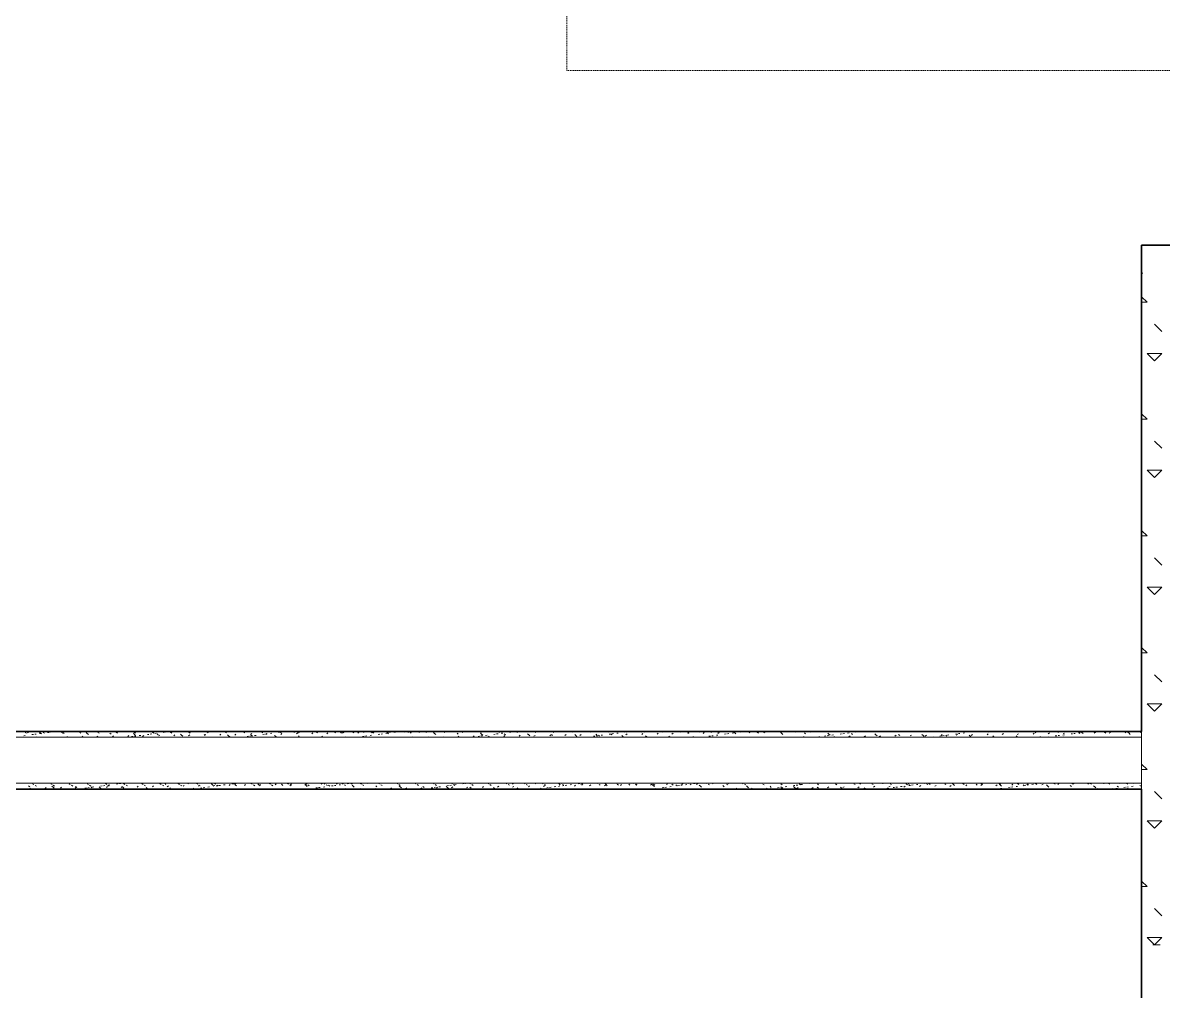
# Model space of a CAD drawing. Header units: millimetres. Extents: x -4948 to 42228, y -4856 to 69378.
# Drawn here: x 33401 to 35881, y 29490 to 31596 of the extents above; entities that cross this region are included whole.
import ezdxf

# ---------------------------------------------------------------- set-up
doc = ezdxf.new("R2010")
doc.units = ezdxf.units.MM
doc.linetypes.add('Штрих 2_4 х 1_5 мм', pattern=[3.9, 2.4, -1.5])
for name, color, linetype, lineweight in [('A-WALL', 113, 'Continuous', 13), ('A-WALL-PATT', 111, 'Continuous', 13), ('I-WALL', 2, 'Continuous', 13), ('S-STRS-MBND', 31, 'Continuous', 9)]:
    doc.layers.add(name, color=color, linetype=linetype, lineweight=lineweight)

# ---------------------------------------------------------------- blocks, each defined once
blk = doc.blocks.new('27ELB-RD-AR-0000-BIM_rvt-1-1 этаж отм_ _0_000 лотки')
at = {"layer": 'A-WALL', "color": 252, "lineweight": 9}
for p, q in [((35833.9, 30042.4), (35833.9, 30054.9)), ((28521.4, 30042.4), (35833.9, 30042.4)), ((35833.9, 29942.4), (35833.9, 30042.4)), ((28521.4, 29942.4), (35833.9, 29942.4)), ((35833.9, 29929.9), (35833.9, 29942.4))]:
    blk.add_line(p, q, dxfattribs=at)
at = {"layer": 'A-WALL-PATT', "color": 252, "linetype": 'Continuous', "lineweight": 9}
for p, q in [((35833.9, 31051.5), (35836.2, 31051.5)), ((35845.7, 30988), (35833.9, 30999.8)), ((35833.9, 30988), (35845.8, 30988)), ((35877.4, 30924.6), (35861.5, 30940.4)), ((35861.5, 30861.1), (35845.6, 30876.9)), ((35845.8, 30876.9), (35877.5, 30876.9)), ((35861.7, 30861.1), (35877.6, 30877)), ((35845.7, 30734), (35833.9, 30745.8)), ((35833.9, 30734), (35845.8, 30734)), ((35877.4, 30670.6), (35861.5, 30686.4)), ((35861.5, 30607.1), (35845.6, 30622.9)), ((35845.8, 30622.9), (35877.5, 30622.9)), ((35861.7, 30607.1), (35877.6, 30623)), ((35845.7, 30480), (35833.9, 30491.8)), ((35833.9, 30480), (35845.8, 30480)), ((35877.4, 30416.6), (35861.5, 30432.4)), ((35861.5, 30353.1), (35845.6, 30368.9)), ((35845.8, 30368.9), (35877.5, 30368.9)), ((35861.7, 30353.1), (35877.6, 30369)), ((35845.7, 30226), (35833.9, 30237.8)), ((35833.9, 30226), (35845.8, 30226)), ((35877.4, 30162.6), (35861.5, 30178.4)), ((35861.5, 30099.1), (35845.6, 30114.9)), ((35845.8, 30114.9), (35877.5, 30114.9)), ((35861.7, 30099.1), (35877.6, 30115)), ((33406.4, 30052.8), (33409.2, 30051)), ((33411.5, 30052.4), (33414.2, 30054.5)), ((33427.4, 30049), (33430.7, 30049.4)), ((33437, 30054.1), (33439.3, 30052)), ((33437.7, 30050.4), (33441, 30050.8)), ((33439.3, 30052), (33439.3, 30052)), ((33439.3, 30052), (33441.8, 30049.7)), ((33445.8, 30053.7), (33447.4, 30054.9)), ((33446, 30052.9), (33448.8, 30051.1)), ((33455.4, 30052.7), (33458.7, 30053.1)), ((33461.5, 30053.5), (33464.9, 30053.9)), ((33471.9, 30054.9), (33472.5, 30054.9)), ((33479, 30054.1), (33480.1, 30054.9)), ((33485.5, 30053), (33488.3, 30051.2)), ((33488.6, 30053), (33491, 30050.7)), ((33511.5, 30054), (33512.8, 30054.9)), ((33525.1, 30053), (33527.9, 30051.2)), ((33539.4, 30052.5), (33541.7, 30050.4)), ((33541.7, 30050.4), (33541.7, 30050.4)), ((33541.7, 30050.4), (33544.2, 30048.1)), ((33564.6, 30053.1), (33567.4, 30051.3)), ((33591, 30051.4), (33593.4, 30049.2)), ((33604.2, 30053.2), (33607, 30051.4)), ((33641.8, 30051), (33644.1, 30048.8)), ((33643.7, 30053.3), (33646.5, 30051.5)), ((33644.1, 30048.8), (33644.1, 30048.8)), ((33644.1, 30048.8), (33646.6, 30046.6)), ((33672.2, 30048.4), (33675.5, 30048.8)), ((33678.4, 30049.2), (33681.7, 30049.6)), ((33683.3, 30053.3), (33686.1, 30051.5)), ((33688.7, 30050.5), (33692, 30051)), ((33693.3, 30049.9), (33695.8, 30047.6)), ((33706.4, 30052.9), (33709.7, 30053.3)), ((33712.5, 30053.7), (33715.9, 30054.1)), ((33722.8, 30053.4), (33725.6, 30051.6)), ((33744.2, 30049.4), (33746.5, 30047.3)), ((33762.4, 30053.5), (33765.2, 30051.7)), ((33796.3, 30046.7), (33799, 30048.8)), ((33801.9, 30053.6), (33804.7, 30051.8)), ((33829.6, 30047.1), (33832.2, 30049.2)), ((33841.5, 30053.6), (33844.3, 30051.8)), ((33862.1, 30047), (33864.7, 30049)), ((33881, 30053.7), (33883.8, 30051.9)), ((33889.2, 30054.9), (33889.5, 30054.6)), ((33896.4, 30048.2), (33899, 30050.3)), ((33920.6, 30053.8), (33923.4, 30052)), ((33923.2, 30048.5), (33926.6, 30049)), ((33929.4, 30049.3), (33932.7, 30049.8)), ((33929.6, 30048.6), (33932.3, 30050.7)), ((33939.7, 30050.7), (33943, 30051.1)), ((33957.4, 30053), (33960.7, 30053.5)), ((33960.1, 30053.8), (33962.9, 30052)), ((33962.1, 30048.5), (33964.7, 30050.5)), ((33963.5, 30053.8), (33966.9, 30054.3)), ((33989.9, 30054.9), (33991.9, 30053)), ((33996.4, 30049.7), (33999.1, 30051.8)), ((33999.7, 30053.9), (34002.5, 30052.1)), ((34029.6, 30050.1), (34032.3, 30052.2)), ((34039.2, 30054), (34042, 30052.2)), ((34040.2, 30054.9), (34041.2, 30054.1)), ((34062.1, 30050), (34064.8, 30052)), ((34078.8, 30054.1), (34081.6, 30052.3)), ((34090.6, 30054.9), (34091.8, 30053.8)), ((34091.8, 30053.8), (34091.8, 30053.8)), ((34091.8, 30053.8), (34094.3, 30051.5)), ((34096.4, 30051.2), (34099.1, 30053.3)), ((34118.3, 30054.1), (34121.1, 30052.3)), ((34129.7, 30051.7), (34132.3, 30053.7)), ((34141.1, 30054.8), (34143.5, 30052.5)), ((34157.9, 30054.2), (34160.7, 30052.4)), ((34162.2, 30051.5), (34164.8, 30053.5)), ((34174.2, 30048.7), (34177.6, 30049.1)), ((34180.4, 30049.5), (34183.7, 30049.9)), ((34190.7, 30050.8), (34194, 30051.3)), ((34191.9, 30054.3), (34194.2, 30052.2)), ((34194.2, 30052.2), (34194.2, 30052.2)), ((34194.2, 30052.2), (34196.7, 30049.9)), ((34196.5, 30052.7), (34199.1, 30054.8)), ((34197.4, 30054.3), (34200.2, 30052.5)), ((34208.4, 30053.2), (34211.8, 30053.6)), ((34214.6, 30054), (34217.9, 30054.4)), ((34229.7, 30053.2), (34232, 30054.9)), ((34237, 30054.4), (34239.8, 30052.5)), ((34243.5, 30053.2), (34245.9, 30051)), ((34262.2, 30053), (34264.7, 30054.9)), ((34276.5, 30054.4), (34279.3, 30052.6)), ((34294.3, 30052.8), (34296.6, 30050.6)), ((34296.5, 30054.2), (34297.4, 30054.9)), ((34296.6, 30050.6), (34296.6, 30050.6)), ((34296.6, 30050.6), (34299.1, 30048.4)), ((34316.1, 30054.5), (34318.9, 30052.7)), ((34329.7, 30054.7), (34330.1, 30054.9)), ((34345.8, 30051.7), (34348.3, 30049.4)), ((34355.6, 30054.6), (34358.4, 30052.8)), ((34362.2, 30054.5), (34362.8, 30054.9)), ((34395.2, 30054.6), (34398, 30052.8)), ((34396.7, 30051.2), (34399, 30049.1)), ((34399, 30049.1), (34399, 30049.1)), ((34399, 30049.1), (34401.5, 30046.8)), ((34425.3, 30048.8), (34428.6, 30049.3)), ((34431.4, 30049.7), (34434.7, 30050.1)), ((34434.7, 30054.7), (34437.5, 30052.9)), ((34441.7, 30051), (34445, 30051.4)), ((34448.2, 30050.1), (34450.7, 30047.8)), ((34459.4, 30053.3), (34462.8, 30053.8)), ((34465.6, 30054.2), (34468.9, 30054.6)), ((34474.3, 30054.8), (34477.1, 30053)), ((34499, 30049.7), (34501.4, 30047.5)), ((34513.8, 30054.9), (34516.6, 30053.1)), ((34553.4, 30054.9), (34556.2, 30053.1)), ((34593, 30054.9), (34595.7, 30053.2)), ((34632.7, 30054.9), (34635.3, 30053.3)), ((34644.3, 30054.9), (34644.4, 30054.8)), ((34647, 30047.3), (34649.7, 30049.3)), ((34672.3, 30054.9), (34674.8, 30053.3)), ((34676.3, 30049), (34679.6, 30049.4)), ((34680.3, 30047.7), (34682.9, 30049.7)), ((34682.4, 30049.8), (34685.7, 30050.3)), ((34692.7, 30051.2), (34696, 30051.6)), ((34710.5, 30053.5), (34713.8, 30053.9)), ((34712, 30054.9), (34714.4, 30053.4)), ((34712.7, 30047.5), (34715.4, 30049.6)), ((34716.6, 30054.3), (34719.9, 30054.8)), ((34745, 30054.9), (34746.8, 30053.3)), ((34747, 30048.8), (34749.7, 30050.8)), ((34751.7, 30054.9), (34753.9, 30053.5)), ((34780.3, 30049.2), (34782.9, 30051.2)), ((34791.3, 30054.9), (34793.5, 30053.6)), ((34795.3, 30054.9), (34796, 30054.3)), ((34812.8, 30049), (34815.4, 30051.1)), ((34831, 30054.9), (34833, 30053.6)), ((34845.7, 30054.9), (34846.7, 30054)), ((34846.7, 30054), (34846.7, 30054)), ((34846.7, 30054), (34849.2, 30051.7)), ((34847.1, 30050.3), (34849.7, 30052.3)), ((34870.7, 30054.9), (34872.6, 30053.7)), ((34880.3, 30050.7), (34883, 30052.7)), ((34896, 30054.9), (34898.4, 30052.7)), ((34910.3, 30054.9), (34912.1, 30053.8)), ((34912.8, 30050.5), (34915.5, 30052.6)), ((34927.3, 30049.2), (34930.6, 30049.6)), ((34933.4, 30050), (34936.7, 30050.4)), ((34943.7, 30051.3), (34947, 30051.8)), ((34946.8, 30054.6), (34949.1, 30052.4)), ((34947.1, 30051.8), (34949.8, 30053.8)), ((34949.1, 30052.4), (34949.1, 30052.4)), ((34949.1, 30052.4), (34951.6, 30050.2)), ((34950, 30054.9), (34951.7, 30053.9)), ((34961.5, 30053.7), (34964.8, 30054.1)), ((34967.6, 30054.5), (34970.9, 30054.9)), ((34980.4, 30052.2), (34983, 30054.2)), ((34989.6, 30054.9), (34991.2, 30053.9)), ((34998.3, 30053.5), (35000.8, 30051.2)), ((35012.8, 30052.1), (35015.5, 30054.1)), ((35029.3, 30054.9), (35030.8, 30054)), ((35047.1, 30053.3), (35049.3, 30054.9)), ((35049.2, 30053), (35051.5, 30050.9)), ((35051.5, 30050.9), (35051.5, 30050.9)), ((35051.5, 30050.9), (35054, 30048.6)), ((35069, 30054.9), (35070.3, 30054.1)), ((35080.4, 30053.7), (35082, 30054.9)), ((35100.7, 30051.9), (35103.2, 30049.6)), ((35108.6, 30054.9), (35109.9, 30054.1)), ((35112.9, 30053.6), (35114.7, 30054.9)), ((35147.2, 30054.8), (35147.4, 30054.9)), ((35148.3, 30054.9), (35149.4, 30054.2)), ((35151.5, 30051.5), (35153.9, 30049.3)), ((35153.9, 30049.3), (35153.9, 30049.3)), ((35153.9, 30049.3), (35156.4, 30047.1)), ((35178.3, 30049.3), (35181.6, 30049.8)), ((35184.4, 30050.1), (35187.7, 30050.6)), ((35188, 30054.9), (35189, 30054.3)), ((35194.7, 30051.5), (35198, 30051.9)), ((35203.1, 30050.3), (35205.6, 30048.1)), ((35212.5, 30053.8), (35215.8, 30054.3)), ((35218.6, 30054.6), (35220.8, 30054.9)), ((35227.6, 30054.9), (35228.5, 30054.4)), ((35253.9, 30049.9), (35256.3, 30047.8)), ((35267.3, 30054.9), (35268.1, 30054.4)), ((35305.5, 30048.8), (35308, 30046.5)), ((35307, 30054.9), (35307.6, 30054.5)), ((35346.6, 30054.9), (35347.2, 30054.6)), ((35386.3, 30054.9), (35386.7, 30054.6)), ((35425.9, 30054.9), (35426.3, 30054.7)), ((35429.3, 30049.5), (35432.6, 30049.9)), ((35430.9, 30046.7), (35433.6, 30048.8)), ((35435.4, 30050.3), (35438.7, 30050.7)), ((35445.7, 30051.7), (35449, 30052.1)), ((35463.5, 30054), (35466.8, 30054.4)), ((35465.6, 30054.9), (35465.8, 30054.8)), ((35469.6, 30054.8), (35470.6, 30054.9)), ((35497.7, 30047.8), (35500.4, 30049.9)), ((35500.1, 30054.9), (35501.7, 30053.5)), ((35505.3, 30054.9), (35505.4, 30054.9)), ((35530.9, 30048.2), (35533.6, 30050.3)), ((35544.9, 30054.9), (35544.9, 30054.9)), ((35550.5, 30054.9), (35550.9, 30054.5)), ((35563.4, 30048.1), (35566.1, 30050.1)), ((35597.7, 30049.3), (35600.4, 30051.4)), ((35600.8, 30054.9), (35601.6, 30054.2)), ((35601.6, 30054.2), (35601.6, 30054.2)), ((35601.6, 30054.2), (35604.1, 30052)), ((35631, 30049.8), (35633.6, 30051.8)), ((35651.2, 30054.9), (35653.3, 30053)), ((35663.5, 30049.6), (35666.1, 30051.6)), ((35680.3, 30049.7), (35683.6, 30050.1)), ((35686.4, 30050.5), (35689.7, 30050.9)), ((35696.7, 30051.8), (35700, 30052.3)), ((35697.8, 30050.8), (35700.4, 30052.9)), ((35701.6, 30054.8), (35704, 30052.7)), ((35704, 30052.7), (35704, 30052.7)), ((35704, 30052.7), (35706.5, 30050.4)), ((35714.5, 30054.2), (35717.8, 30054.6)), ((35731, 30051.3), (35733.7, 30053.3)), ((35753.2, 30053.7), (35755.7, 30051.4)), ((35763.5, 30051.1), (35766.2, 30053.1)), ((35797.8, 30052.3), (35800.5, 30054.4)), ((35804, 30053.3), (35806.4, 30051.1)), ((35806.4, 30051.1), (35806.4, 30051.1)), ((35806.4, 30051.1), (35808.8, 30048.8)), ((35831, 30052.8), (35833.7, 30054.8)), ((33403.5, 30045.9), (33406.8, 30046.3)), ((33421.2, 30048.2), (33424.5, 30048.6)), ((33431.1, 30042.4), (33432.1, 30043.2)), ((33463.8, 30042.4), (33464.6, 30043)), ((33496.5, 30042.4), (33498.9, 30044.2)), ((33529.5, 30042.6), (33532.1, 30044.7)), ((33562, 30042.5), (33564.6, 30044.5)), ((33596.3, 30043.7), (33598.9, 30045.7)), ((33629.5, 30044.1), (33632.2, 30046.2)), ((33638, 30043.9), (33641.4, 30044.3)), ((33644.2, 30044.7), (33647.5, 30045.1)), ((33654.5, 30046), (33657.8, 30046.5)), ((33662, 30044), (33664.6, 30046)), ((33696.3, 30045.2), (33699, 30047.3)), ((33729.5, 30045.6), (33732.2, 30047.7)), ((33746.5, 30047.3), (33746.5, 30047.3)), ((33746.5, 30047.3), (33749, 30045)), ((33762, 30045.5), (33764.7, 30047.5)), ((33795.7, 30048.3), (33798.2, 30046)), ((33846.5, 30047.9), (33848.9, 30045.7)), ((33848.9, 30045.7), (33848.9, 30045.7)), ((33848.9, 30045.7), (33851.4, 30043.5)), ((33889, 30044), (33892.4, 30044.5)), ((33895.2, 30044.8), (33898.5, 30045.3)), ((33898.1, 30046.7), (33900.6, 30044.5)), ((33905.5, 30046.2), (33908.8, 30046.6)), ((33948.9, 30046.3), (33951.3, 30044.2)), ((33951.3, 30044.2), (33951.3, 30044.2)), ((33951.3, 30044.2), (33953.2, 30042.4)), ((34000.5, 30045.2), (34003, 30042.9)), ((34051.3, 30044.8), (34053.7, 30042.6)), ((34053.7, 30042.6), (34053.7, 30042.6)), ((34053.7, 30042.6), (34053.8, 30042.4)), ((34102.9, 30043.6), (34104.2, 30042.4)), ((34140.1, 30044.2), (34143.4, 30044.6)), ((34146.2, 30045), (34149.5, 30045.4)), ((34153.7, 30043.2), (34154.5, 30042.4)), ((34156.5, 30046.3), (34159.8, 30046.8)), ((34248.4, 30042.4), (34249.5, 30043.3)), ((34281.1, 30042.4), (34282.8, 30043.7)), ((34313.8, 30042.4), (34315.3, 30043.6)), ((34346.9, 30042.8), (34349.6, 30044.8)), ((34376.6, 30042.4), (34376.6, 30042.4)), ((34380.2, 30043.2), (34382.8, 30045.2)), ((34391.1, 30044.3), (34394.4, 30044.8)), ((34397.2, 30045.2), (34400.5, 30045.6)), ((34407.5, 30046.5), (34410.8, 30046.9)), ((34412.6, 30043), (34415.3, 30045.1)), ((34446.9, 30044.3), (34449.6, 30046.3)), ((34480.2, 30044.7), (34482.8, 30046.7)), ((34501.4, 30047.5), (34501.4, 30047.5)), ((34501.4, 30047.5), (34503.9, 30045.3)), ((34512.7, 30044.5), (34515.3, 30046.6)), ((34547, 30045.8), (34549.6, 30047.8)), ((34550.6, 30048.5), (34553.1, 30046.3)), ((34580.2, 30046.2), (34582.9, 30048.2)), ((34601.4, 30048.1), (34603.8, 30046)), ((34603.8, 30046), (34603.8, 30046)), ((34603.8, 30046), (34606.2, 30043.7)), ((34612.7, 30046), (34615.4, 30048.1)), ((34626.3, 30042.4), (34627.7, 30042.6)), ((34642.1, 30044.5), (34645.4, 30044.9)), ((34648.2, 30045.3), (34651.5, 30045.8)), ((34653, 30047), (34655.5, 30044.7)), ((34658.5, 30046.7), (34661.8, 30047.1)), ((34703.8, 30046.5), (34706.2, 30044.4)), ((34706.2, 30044.4), (34706.2, 30044.4)), ((34706.2, 30044.4), (34708.3, 30042.4)), ((34755.4, 30045.4), (34757.9, 30043.2)), ((34806.2, 30045), (34808.5, 30042.8)), ((34808.5, 30042.8), (34808.5, 30042.8)), ((34808.5, 30042.8), (34809, 30042.4)), ((34857.8, 30043.9), (34859.3, 30042.4)), ((34876.1, 30042.4), (34878.7, 30042.8)), ((34893.1, 30044.7), (34896.4, 30045.1)), ((34899.2, 30045.5), (34902.5, 30045.9)), ((34908.6, 30043.4), (34909.7, 30042.4)), ((34909.5, 30046.8), (34912.8, 30047.3)), ((35033, 30042.4), (35033.4, 30042.8)), ((35065.7, 30042.4), (35065.9, 30042.6)), ((35098.4, 30042.4), (35100.2, 30043.8)), ((35126.3, 30042.5), (35129.7, 30042.9)), ((35131.1, 30042.4), (35133.5, 30044.3)), ((35144.1, 30044.8), (35147.4, 30045.3)), ((35150.2, 30045.6), (35153.5, 30046.1)), ((35160.5, 30047), (35163.8, 30047.4)), ((35163.8, 30042.4), (35166, 30044.1)), ((35197.6, 30043.3), (35200.3, 30045.4)), ((35230.8, 30043.7), (35233.5, 30045.8)), ((35256.3, 30047.8), (35256.3, 30047.8)), ((35256.3, 30047.8), (35258.7, 30045.5)), ((35263.3, 30043.6), (35266, 30045.6)), ((35297.6, 30044.8), (35300.3, 30046.9)), ((35330.9, 30045.2), (35333.5, 30047.3)), ((35356.3, 30048.3), (35358.7, 30046.2)), ((35358.7, 30046.2), (35358.7, 30046.2)), ((35358.7, 30046.2), (35361.1, 30043.9)), ((35363.4, 30045.1), (35366, 30047.1)), ((35377.3, 30042.7), (35380.7, 30043.1)), ((35395.1, 30045), (35398.4, 30045.4)), ((35397.7, 30046.3), (35400.3, 30048.4)), ((35401.2, 30045.8), (35404.5, 30046.2)), ((35407.9, 30047.2), (35410.4, 30045)), ((35411.5, 30047.2), (35414.9, 30047.6)), ((35458.7, 30046.8), (35461, 30044.6)), ((35461, 30044.6), (35461, 30044.6)), ((35461, 30044.6), (35463.4, 30042.4)), ((35463.4, 30046.6), (35466.1, 30048.6)), ((35510.3, 30045.7), (35512.7, 30043.4)), ((35561.1, 30045.2), (35563.4, 30043.1)), ((35563.4, 30043.1), (35563.4, 30043.1)), ((35563.4, 30043.1), (35564.1, 30042.4)), ((35612.7, 30044.1), (35614.5, 30042.4)), ((35628.3, 30042.8), (35631.7, 30043.3)), ((35646.1, 30045.2), (35649.5, 30045.6)), ((35652.2, 30046), (35655.5, 30046.4)), ((35662.5, 30047.3), (35665.9, 30047.8)), ((35663.5, 30043.7), (35664.8, 30042.4)), ((35715, 30042.5), (35715.2, 30042.4)), ((35845.7, 29972), (35833.9, 29983.8)), ((35833.9, 29972), (35845.8, 29972)), ((33413.9, 29936.8), (33416.4, 29934.6)), ((33415.5, 29930.1), (33418.2, 29932.1)), ((33422.8, 29941.3), (33425.6, 29939.5)), ((33428.2, 29937.9), (33431, 29936.1)), ((33449.8, 29931.3), (33452.5, 29933.4)), ((33462.4, 29941.4), (33465.2, 29939.6)), ((33464.8, 29936.4), (33467.1, 29934.3)), ((33467.1, 29934.3), (33467.1, 29934.3)), ((33467.1, 29934.3), (33469.6, 29932)), ((33467.7, 29938), (33470.5, 29936.2)), ((33483.1, 29931.8), (33485.7, 29933.8)), ((33501.9, 29941.5), (33504.7, 29939.7)), ((33507.3, 29938), (33510.1, 29936.2)), ((33515.5, 29931.6), (33518.2, 29933.6)), ((33516.3, 29935.3), (33518.8, 29933)), ((33536.4, 29931.8), (33539.7, 29932.3)), ((33541.5, 29941.5), (33544.3, 29939.7)), ((33542.6, 29932.6), (33545.9, 29933.1)), ((33546.8, 29938.1), (33549.6, 29936.3)), ((33549.8, 29932.8), (33552.5, 29934.9)), ((33552.9, 29934), (33556.2, 29934.4)), ((33567.2, 29934.8), (33569.5, 29932.7)), ((33569.5, 29932.7), (33569.5, 29932.7)), ((33569.5, 29932.7), (33572, 29930.4)), ((33570.6, 29936.3), (33573.9, 29936.8)), ((33576.7, 29937.1), (33580.1, 29937.6)), ((33581, 29941.6), (33583.8, 29939.8)), ((33583.1, 29933.3), (33585.7, 29935.3)), ((33586.4, 29938.2), (33589.2, 29936.4)), ((33587.1, 29938.5), (33590.4, 29938.9)), ((33604.8, 29940.8), (33608.1, 29941.3)), ((33609.2, 29942.4), (33610.1, 29941.6)), ((33610.9, 29941.6), (33614.3, 29942.1)), ((33615.6, 29933.1), (33618.2, 29935.1)), ((33618.7, 29933.7), (33621.2, 29931.5)), ((33620.6, 29941.7), (33623.4, 29939.9)), ((33625.9, 29938.3), (33628.7, 29936.5)), ((33649.9, 29934.3), (33652.5, 29936.4)), ((33660.1, 29941.8), (33662.9, 29939.9)), ((33665.5, 29938.3), (33668.3, 29936.5)), ((33669.5, 29933.3), (33671.9, 29931.1)), ((33671.9, 29931.1), (33671.9, 29931.1)), ((33671.9, 29931.1), (33673.2, 29929.9)), ((33683.1, 29934.8), (33685.8, 29936.8)), ((33699.7, 29941.8), (33702.5, 29940)), ((33705, 29938.4), (33707.8, 29936.6)), ((33709.9, 29942.4), (33710.1, 29942.3)), ((33710.1, 29942.3), (33710.1, 29942.3)), ((33710.1, 29942.3), (33712.5, 29940)), ((33715.6, 29934.6), (33718.3, 29936.7)), ((33721.1, 29932.2), (33723.5, 29929.9)), ((33739.2, 29941.9), (33742, 29940.1)), ((33744.6, 29938.5), (33747.4, 29936.7)), ((33749.9, 29935.8), (33752.6, 29937.9)), ((33760.2, 29942.4), (33761.8, 29941)), ((33771.8, 29929.9), (33773, 29930.1)), ((33771.9, 29931.7), (33773.9, 29929.9)), ((33778.8, 29942), (33781.6, 29940.2)), ((33783.2, 29936.3), (33785.8, 29938.3)), ((33784.1, 29938.6), (33786.9, 29936.8)), ((33787.4, 29932), (33790.8, 29932.4)), ((33793.6, 29932.8), (33796.9, 29933.2)), ((33803.9, 29934.2), (33807.2, 29934.6)), ((33810.6, 29942.4), (33812.4, 29940.7)), ((33812.4, 29940.7), (33812.4, 29940.7)), ((33812.4, 29940.7), (33814.9, 29938.5)), ((33815.6, 29936.1), (33818.3, 29938.2)), ((33818.3, 29942), (33821.1, 29940.2)), ((33821.6, 29936.5), (33824.9, 29936.9)), ((33823.5, 29930.6), (33824.2, 29929.9)), ((33823.7, 29938.6), (33826.5, 29936.8)), ((33827.7, 29937.3), (33831.1, 29937.7)), ((33838.1, 29938.7), (33841.4, 29939.1)), ((33849.9, 29937.4), (33852.6, 29939.4)), ((33855.8, 29941), (33859.1, 29941.4)), ((33857.9, 29942.1), (33860.7, 29940.3)), ((33861.7, 29941.8), (33864.1, 29939.5)), ((33861.9, 29941.8), (33865.3, 29942.2)), ((33863.2, 29938.7), (33866, 29936.9)), ((33874.3, 29930.2), (33874.6, 29929.9)), ((33883.2, 29937.8), (33885.8, 29939.8)), ((33897.4, 29942.2), (33900.2, 29940.4)), ((33902.8, 29938.8), (33905.6, 29937)), ((33912.5, 29941.3), (33914.8, 29939.2)), ((33914.8, 29939.2), (33914.8, 29939.2)), ((33914.8, 29939.2), (33917.3, 29936.9)), ((33915.7, 29937.6), (33918.3, 29939.7)), ((33937, 29942.3), (33939.8, 29940.5)), ((33942.3, 29938.8), (33945.1, 29937)), ((33950, 29938.9), (33952.6, 29940.9)), ((33964.1, 29940.2), (33966.5, 29937.9)), ((33976.5, 29942.3), (33979.3, 29940.5)), ((33981.9, 29938.9), (33984.7, 29937.1)), ((33983.2, 29939.3), (33985.9, 29941.3)), ((34014.9, 29939.8), (34017.2, 29937.6)), ((34015.7, 29939.1), (34018.4, 29941.2)), ((34016.1, 29942.4), (34018.9, 29940.6)), ((34017.2, 29937.6), (34017.2, 29937.6)), ((34017.2, 29937.6), (34019.7, 29935.3)), ((34021.4, 29939), (34024.2, 29937.2)), ((34021.6, 29929.9), (34024, 29930.3)), ((34038.4, 29932.2), (34041.8, 29932.6)), ((34044.6, 29933), (34047.9, 29933.4)), ((34050, 29940.4), (34052.7, 29942.4)), ((34054.9, 29934.3), (34058.2, 29934.8)), ((34055.7, 29942.4), (34058.4, 29940.7)), ((34061, 29939.1), (34063.8, 29937.3)), ((34066.4, 29938.6), (34068.9, 29936.4)), ((34072.6, 29936.7), (34076, 29937.1)), ((34078.8, 29937.5), (34082.1, 29937.9)), ((34083.3, 29940.8), (34085.4, 29942.4)), ((34089.1, 29938.8), (34092.4, 29939.3)), ((34095.3, 29942.4), (34098, 29940.7)), ((34100.5, 29939.1), (34103.3, 29937.3)), ((34101.8, 29929.9), (34103.1, 29930.9)), ((34106.8, 29941.2), (34110.1, 29941.6)), ((34112.9, 29942), (34116.3, 29942.4)), ((34115.7, 29940.6), (34118.1, 29942.4)), ((34117.3, 29938.2), (34119.6, 29936.1)), ((34119.6, 29936.1), (34119.6, 29936.1)), ((34119.6, 29936.1), (34122.1, 29933.8)), ((34134.5, 29929.9), (34136.3, 29931.3)), ((34135, 29942.4), (34137.5, 29940.8)), ((34140.1, 29939.2), (34142.9, 29937.4)), ((34150, 29941.9), (34150.8, 29942.4)), ((34167.2, 29929.9), (34168.8, 29931.2)), ((34168.8, 29937.1), (34171.3, 29934.8)), ((34174.7, 29942.4), (34177.1, 29940.9)), ((34179.6, 29939.3), (34182.4, 29937.5)), ((34183.3, 29942.3), (34183.5, 29942.4)), ((34200.5, 29930.4), (34203.1, 29932.4)), ((34214.3, 29942.4), (34216.6, 29941)), ((34215.8, 29942.1), (34216.2, 29942.4)), ((34219.2, 29939.4), (34222, 29937.5)), ((34219.6, 29936.6), (34222, 29934.5)), ((34222, 29934.5), (34222, 29934.5)), ((34222, 29934.5), (34224.5, 29932.2)), ((34233.7, 29930.8), (34236.4, 29932.8)), ((34254, 29942.4), (34256.2, 29941)), ((34258.7, 29939.4), (34261.5, 29937.6)), ((34266.2, 29930.6), (34268.9, 29932.7)), ((34271.2, 29935.5), (34273.7, 29933.3)), ((34271.7, 29930), (34275, 29930.4)), ((34289.5, 29932.3), (34292.8, 29932.8)), ((34293.6, 29942.4), (34295.7, 29941.1)), ((34295.6, 29933.1), (34298.9, 29933.6)), ((34298.3, 29939.5), (34301.1, 29937.7)), ((34300.5, 29931.9), (34303.2, 29933.9)), ((34305.9, 29934.5), (34309.2, 29934.9)), ((34322, 29935.1), (34324.4, 29932.9)), ((34323.6, 29936.8), (34327, 29937.3)), ((34324.4, 29932.9), (34324.4, 29932.9)), ((34324.4, 29932.9), (34326.8, 29930.7)), ((34329.8, 29937.6), (34333.1, 29938.1)), ((34333.3, 29942.4), (34335.3, 29941.2)), ((34333.7, 29932.3), (34336.4, 29934.4)), ((34337.8, 29939.6), (34340.6, 29937.8)), ((34340.1, 29939), (34343.4, 29939.4)), ((34357.8, 29941.3), (34361.1, 29941.8)), ((34363.9, 29942.1), (34366.3, 29942.4)), ((34364.4, 29942.4), (34365, 29941.8)), ((34366.2, 29932.2), (34368.9, 29934.2)), ((34373, 29942.4), (34374.8, 29941.3)), ((34373.6, 29934), (34376.1, 29931.7)), ((34377.4, 29939.6), (34380.2, 29937.8)), ((34400.5, 29933.4), (34403.2, 29935.4)), ((34412.6, 29942.4), (34414.4, 29941.3)), ((34416.9, 29939.7), (34419.7, 29937.9)), ((34424.4, 29933.5), (34426.8, 29931.4)), ((34426.8, 29931.4), (34426.8, 29931.4)), ((34426.8, 29931.4), (34428.3, 29929.9)), ((34433.8, 29933.8), (34436.4, 29935.9)), ((34452.3, 29942.4), (34453.9, 29941.4)), ((34456.5, 29939.8), (34459.3, 29938)), ((34465, 29942.4), (34467.4, 29940.3)), ((34466.3, 29933.7), (34468.9, 29935.7)), ((34476, 29932.4), (34478.5, 29930.1)), ((34492, 29942.4), (34493.5, 29941.5)), ((34496, 29939.9), (34498.8, 29938.1)), ((34500.6, 29934.9), (34503.2, 29936.9)), ((34515.4, 29942.4), (34516.6, 29941.3)), ((34522.7, 29930.1), (34526, 29930.6)), ((34526.8, 29932), (34529, 29929.9)), ((34531.6, 29942.4), (34533, 29941.5)), ((34533.8, 29935.3), (34536.5, 29937.4)), ((34535.6, 29939.9), (34538.4, 29938.1)), ((34540.5, 29932.5), (34543.8, 29932.9)), ((34546.6, 29933.3), (34549.9, 29933.7)), ((34556.9, 29934.6), (34560.2, 29935.1)), ((34565.7, 29942.4), (34567.3, 29941)), ((34566.3, 29935.2), (34569, 29937.2)), ((34567.3, 29941), (34567.3, 29941)), ((34567.3, 29941), (34569.8, 29938.7)), ((34571.3, 29942.4), (34572.6, 29941.6)), ((34574.7, 29937), (34578, 29937.4)), ((34575.1, 29940), (34577.9, 29938.2)), ((34578.4, 29930.8), (34579.4, 29929.9)), ((34580.8, 29937.8), (34584.1, 29938.2)), ((34591.1, 29939.1), (34594.4, 29939.6)), ((34600.6, 29936.4), (34603.3, 29938.4)), ((34608.8, 29941.5), (34612.2, 29941.9)), ((34611, 29942.4), (34612.1, 29941.7)), ((34614.7, 29940.1), (34617.5, 29938.3)), ((34614.9, 29942.3), (34616.1, 29942.4)), ((34616.6, 29942), (34619, 29939.7)), ((34629.2, 29930.4), (34629.7, 29929.9)), ((34633.8, 29936.8), (34636.5, 29938.9)), ((34650.6, 29942.4), (34651.7, 29941.8)), ((34654.2, 29940.1), (34657, 29938.3)), ((34666.3, 29936.7), (34669, 29938.7)), ((34667.4, 29941.6), (34669.7, 29939.4)), ((34669.7, 29939.4), (34669.7, 29939.4)), ((34669.7, 29939.4), (34672.2, 29937.1)), ((34690.3, 29942.4), (34691.2, 29941.8)), ((34693.8, 29940.2), (34696.6, 29938.4)), ((34700.6, 29937.9), (34703.3, 29939.9)), ((34718.9, 29940.4), (34721.4, 29938.2)), ((34729.9, 29942.4), (34730.8, 29941.9)), ((34733.3, 29940.3), (34736.1, 29938.5)), ((34733.9, 29938.3), (34736.5, 29940.4)), ((34766.4, 29938.2), (34769, 29940.2)), ((34769.6, 29942.4), (34770.3, 29942)), ((34769.8, 29940), (34772.1, 29937.8)), ((34772.1, 29937.8), (34772.1, 29937.8)), ((34772.1, 29937.8), (34774.6, 29935.6)), ((34772.9, 29940.4), (34775.7, 29938.6)), ((34773.7, 29930.3), (34777, 29930.7)), ((34791.5, 29932.6), (34794.8, 29933.1)), ((34797.6, 29933.5), (34800.9, 29933.9)), ((34800.7, 29939.4), (34803.3, 29941.4)), ((34807.9, 29934.8), (34811.2, 29935.2)), ((34809.3, 29942.4), (34809.9, 29942)), ((34812.4, 29940.4), (34815.2, 29938.6)), ((34821.3, 29938.9), (34823.8, 29936.6)), ((34825.7, 29937.1), (34829, 29937.6)), ((34831.8, 29938), (34835.1, 29938.4)), ((34833.9, 29939.8), (34836.6, 29941.9)), ((34842.1, 29939.3), (34845.4, 29939.7)), ((34848.9, 29942.4), (34849.4, 29942.1)), ((34852, 29940.5), (34854.8, 29938.7)), ((34853.7, 29929.9), (34853.7, 29930)), ((34859.8, 29941.6), (34863.2, 29942.1)), ((34866.4, 29939.7), (34869.1, 29941.7)), ((34872.1, 29938.4), (34874.5, 29936.3)), ((34874.5, 29936.3), (34874.5, 29936.3)), ((34874.5, 29936.3), (34877, 29934)), ((34886.4, 29929.9), (34887, 29930.4)), ((34888.6, 29942.4), (34889, 29942.2)), ((34891.5, 29940.6), (34894.3, 29938.8)), ((34900.7, 29940.9), (34902.7, 29942.4)), ((34919.1, 29929.9), (34919.5, 29930.2)), ((34923.7, 29937.3), (34926.2, 29935)), ((34928.3, 29942.4), (34928.5, 29942.3)), ((34931.1, 29940.7), (34933.9, 29938.9)), ((34933.9, 29941.3), (34935.4, 29942.4)), ((34951.8, 29929.9), (34953.8, 29931.5)), ((34966.4, 29941.2), (34968.1, 29942.4)), ((34967.9, 29942.4), (34968.1, 29942.3)), ((34970.6, 29940.7), (34973.4, 29938.9)), ((34974.5, 29936.9), (34976.9, 29934.7)), ((34976.9, 29934.7), (34976.9, 29934.7)), ((34976.9, 29934.7), (34979.3, 29932.5)), ((34984.5, 29929.9), (34987, 29931.9)), ((35000.7, 29942.4), (35000.8, 29942.4)), ((35007.6, 29942.4), (35007.6, 29942.4)), ((35010.2, 29940.8), (35013, 29939)), ((35017.2, 29929.9), (35019.5, 29931.7)), ((35024.7, 29930.5), (35028, 29930.9)), ((35026.1, 29935.8), (35028.6, 29933.5)), ((35042.5, 29932.8), (35045.8, 29933.2)), ((35048.6, 29933.6), (35051.9, 29934.1)), ((35049.7, 29940.9), (35052.5, 29939.1)), ((35051.1, 29930.9), (35053.8, 29933)), ((35058.9, 29935), (35062.2, 29935.4)), ((35076.7, 29937.3), (35080, 29937.8)), ((35076.9, 29935.3), (35079.3, 29933.2)), ((35079.3, 29933.2), (35079.3, 29933.2)), ((35079.3, 29933.2), (35081.7, 29930.9)), ((35082.8, 29938.1), (35086.1, 29938.6)), ((35084.4, 29931.4), (35087, 29933.4)), ((35089.3, 29940.9), (35092.1, 29939.1)), ((35093.1, 29939.5), (35096.4, 29939.9)), ((35110.9, 29941.8), (35114.2, 29942.3)), ((35116.9, 29931.2), (35119.5, 29933.2)), ((35119.5, 29942.4), (35119.9, 29942.1)), ((35128.5, 29934.2), (35131, 29931.9)), ((35128.8, 29941), (35131.6, 29939.2)), ((35151.2, 29932.4), (35153.8, 29934.5)), ((35168.4, 29941.1), (35171.2, 29939.3)), ((35179.3, 29933.8), (35181.6, 29931.6)), ((35181.6, 29931.6), (35181.6, 29931.6)), ((35181.6, 29931.6), (35183.5, 29929.9)), ((35184.4, 29932.9), (35187.1, 29934.9)), ((35207.9, 29941.2), (35210.7, 29939.4)), ((35216.9, 29932.7), (35219.6, 29934.7)), ((35220.2, 29942.4), (35222.3, 29940.5)), ((35230.9, 29932.6), (35233.3, 29930.4)), ((35247.5, 29941.2), (35250.3, 29939.4)), ((35251.2, 29933.9), (35253.9, 29936)), ((35270.5, 29942.4), (35271.5, 29941.5)), ((35275.7, 29930.6), (35279.1, 29931.1)), ((35281.7, 29932.2), (35284, 29930.1)), ((35284, 29930.1), (35284, 29930.1)), ((35284, 29930.1), (35284.2, 29929.9)), ((35284.5, 29934.4), (35287.1, 29936.4)), ((35287, 29941.3), (35289.8, 29939.5)), ((35293.5, 29933), (35296.8, 29933.4)), ((35299.6, 29933.8), (35302.9, 29934.2)), ((35309.9, 29935.1), (35313.2, 29935.6)), ((35316.9, 29934.2), (35319.6, 29936.3)), ((35320.9, 29942.4), (35322.2, 29941.2)), ((35322.2, 29941.2), (35322.2, 29941.2)), ((35322.2, 29941.2), (35324.7, 29938.9)), ((35326.6, 29941.4), (35329.4, 29939.6)), ((35327.7, 29937.5), (35331, 29937.9)), ((35333.3, 29931.1), (35334.5, 29929.9)), ((35333.8, 29938.3), (35337.1, 29938.7)), ((35344.1, 29939.6), (35347.4, 29940.1)), ((35351.2, 29935.4), (35353.9, 29937.5)), ((35361.9, 29942), (35365.2, 29942.4)), ((35366.1, 29941.4), (35368.9, 29939.6)), ((35371.4, 29942.2), (35373.9, 29940)), ((35384.1, 29930.6), (35384.8, 29929.9)), ((35384.5, 29935.9), (35387.2, 29937.9)), ((35405.7, 29941.5), (35408.5, 29939.7)), ((35417, 29935.7), (35419.6, 29937.8)), ((35422.3, 29941.8), (35424.6, 29939.6)), ((35424.6, 29939.6), (35424.6, 29939.6)), ((35424.6, 29939.6), (35427.1, 29937.4)), ((35445.2, 29941.6), (35448, 29939.8)), ((35451.3, 29937), (35453.9, 29939)), ((35473.8, 29940.7), (35476.3, 29938.4)), ((35484.5, 29937.4), (35487.2, 29939.4)), ((35484.8, 29941.7), (35487.6, 29939.9)), ((35517, 29937.2), (35519.7, 29939.3)), ((35524.3, 29941.7), (35527.1, 29939.9)), ((35524.6, 29940.2), (35527, 29938.1)), ((35526.7, 29930.8), (35530.1, 29931.2)), ((35527, 29938.1), (35527, 29938.1)), ((35527, 29938.1), (35529.5, 29935.8)), ((35544.5, 29933.1), (35547.8, 29933.6)), ((35550.6, 29933.9), (35553.9, 29934.4)), ((35551.3, 29938.5), (35554, 29940.5)), ((35560.9, 29935.3), (35564.2, 29935.7)), ((35563.9, 29941.8), (35566.7, 29940)), ((35576.2, 29939.1), (35578.7, 29936.8)), ((35578.7, 29937.6), (35582, 29938.1)), ((35584.6, 29938.9), (35587.2, 29940.9)), ((35584.8, 29938.4), (35588.1, 29938.9)), ((35595.1, 29939.8), (35598.4, 29940.2)), ((35603.4, 29941.9), (35606.2, 29940.1)), ((35612.9, 29942.1), (35615.1, 29942.4)), ((35617, 29938.7), (35619.7, 29940.8)), ((35627, 29938.7), (35629.4, 29936.5)), ((35629.4, 29936.5), (35629.4, 29936.5)), ((35629.4, 29936.5), (35631.8, 29934.3)), ((35642.9, 29942), (35645.8, 29940.2)), ((35651.3, 29940), (35654, 29942)), ((35678.6, 29937.5), (35681.1, 29935.3)), ((35682.5, 29942), (35685.3, 29940.2)), ((35684.6, 29940.4), (35687.3, 29942.4)), ((35703.7, 29929.9), (35704.4, 29930.5)), ((35717.1, 29940.2), (35719.7, 29942.3)), ((35722, 29942.1), (35724.9, 29940.3)), ((35729.4, 29937.1), (35731.8, 29935)), ((35731.8, 29935), (35731.8, 29935)), ((35731.8, 29935), (35734.2, 29932.7)), ((35736.4, 29929.9), (35737.7, 29930.9)), ((35751.4, 29941.5), (35752.6, 29942.4)), ((35761.6, 29942.2), (35764.4, 29940.4)), ((35769, 29929.9), (35770.2, 29930.8)), ((35769.9, 29929.9), (35770.7, 29930)), ((35777.7, 29931), (35781.1, 29931.4)), ((35781, 29936), (35783.5, 29933.7)), ((35784.6, 29941.9), (35785.3, 29942.4)), ((35795.5, 29933.3), (35798.8, 29933.7)), ((35801.1, 29942.2), (35804, 29940.4)), ((35801.6, 29934.1), (35804.9, 29934.5)), ((35801.8, 29930), (35804.5, 29932)), ((35811.9, 29935.5), (35815.2, 29935.9)), ((35817.1, 29941.7), (35818, 29942.4)), ((35820.4, 29930), (35820.5, 29929.9)), ((35829.7, 29937.8), (35833, 29938.2)), ((35831.8, 29935.6), (35833.9, 29933.7)), ((35877.4, 29908.6), (35861.5, 29924.4)), ((35861.5, 29845.1), (35845.6, 29860.9)), ((35845.8, 29860.9), (35877.5, 29860.9)), ((35861.7, 29845.1), (35877.6, 29861)), ((35845.7, 29718), (35833.9, 29729.8)), ((35833.9, 29718), (35845.8, 29718)), ((35877.4, 29654.6), (35861.5, 29670.4)), ((35861.5, 29591.1), (35845.6, 29606.9)), ((35845.8, 29606.9), (35877.5, 29606.9)), ((35861.7, 29591.1), (35877.6, 29607)), ((35858.4, 29591), (35874.3, 29591))]:
    blk.add_line(p, q, dxfattribs=at)
at = {"layer": 'I-WALL', "color": 252, "lineweight": 35}
for p, q in [((37084, 31112.1), (35833.9, 31112.1)), ((35833.9, 31112.1), (35833.9, 30962.1)), ((35833.9, 30962.1), (35833.9, 30054.9)), ((35833.9, 30054.9), (28508.9, 30054.9)), ((28508.9, 29929.9), (35833.9, 29929.9)), ((35833.9, 29929.9), (35833.9, 26422.1))]:
    blk.add_line(p, q, dxfattribs=at)
at = {"layer": 'S-STRS-MBND', "color": 252, "linetype": 'Штрих 2_4 х 1_5 мм'}
for p in [(34583.9, 34192.1), (36184, 31492.1)]:
    blk.add_line(p, (34583.9, 31492.1), dxfattribs=at)

msp = doc.modelspace()

# ---------------------------------------------------------------- block references
at = {"lineweight": 5}
msp.add_blockref('27ELB-RD-AR-0000-BIM_rvt-1-1 этаж отм_ _0_000 лотки', (0, 0), dxfattribs=at)

doc.saveas('drawing.dxf')
